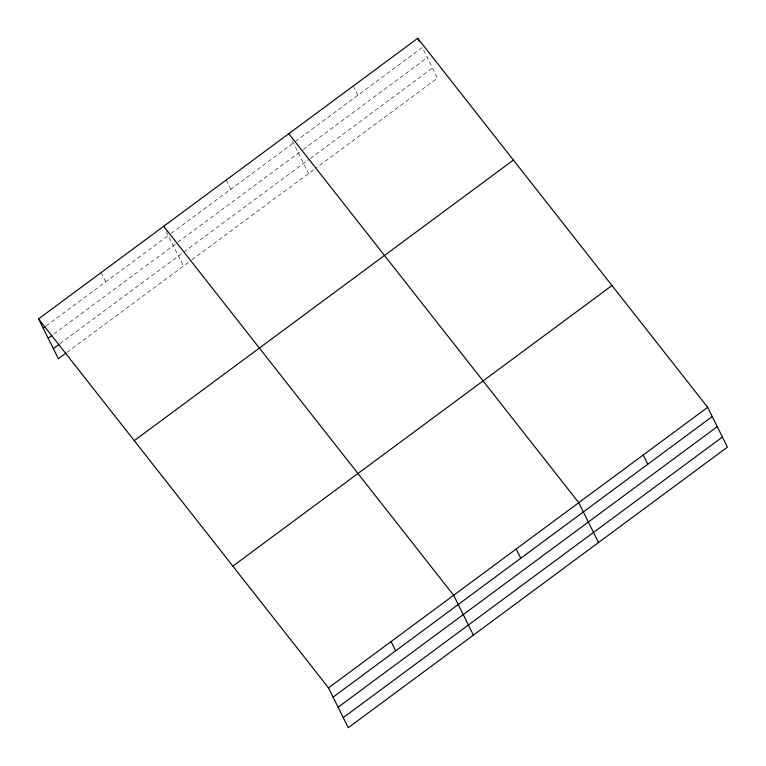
<?xml version="1.0" encoding="UTF-8"?>
<svg xmlns="http://www.w3.org/2000/svg" width="766" height="766" viewBox="0 0 766 766"><rect width="100%" height="100%" fill="white"/><g stroke="black" fill="none" stroke-linecap="round" stroke-linejoin="round"><path stroke-width="0.57" stroke-dasharray="3.83 2.87" d="M46.008 326.01L168.281 235.526M171.124 233.419L293.397 142.936M295.322 141.509L422.305 47.54L437.491 78.122L318.196 166.394M53.859 333.995L177.08 242.812M178.028 242.104L302.254 150.174M303.221 149.466L427.313 57.632M59.968 343.695L309.34 159.156M310.307 158.438L432.474 68.03M66.872 352.379L191.04 260.488M191.988 259.789L317.239 167.103M353.27 85.993L357.856 95.233M292.382 140.877L308.574 173.518M226.257 179.991L230.834 189.231M166.241 231.418L183.457 266.108M101.131 272.581L105.718 281.821"/><path stroke-width="1.15" d="M38.578 318.876L417.719 38.3L707.66 407.311L727.422 447.124L348.281 727.7L328.509 687.878L38.578 318.876L58.34 358.689L65.924 353.078M43.164 328.116L45.06 326.709M48.172 338.208L51.964 335.393M53.333 348.597L59.02 344.394M134.261 440.642L513.402 160.075M232.835 566.112L611.977 285.536M328.509 687.878L707.66 407.311M333.095 697.117L712.246 416.541M338.112 707.21L717.254 426.633M343.273 717.608L722.415 437.032M288.811 133.696L578.751 502.697L598.514 542.519M163.694 226.286L453.635 595.287L473.398 635.11M643.201 455.004L647.787 464.244M417.719 38.3L419.251 41.383M516.188 548.992L520.775 558.232M391.072 641.582L395.658 650.822"/></g></svg>
